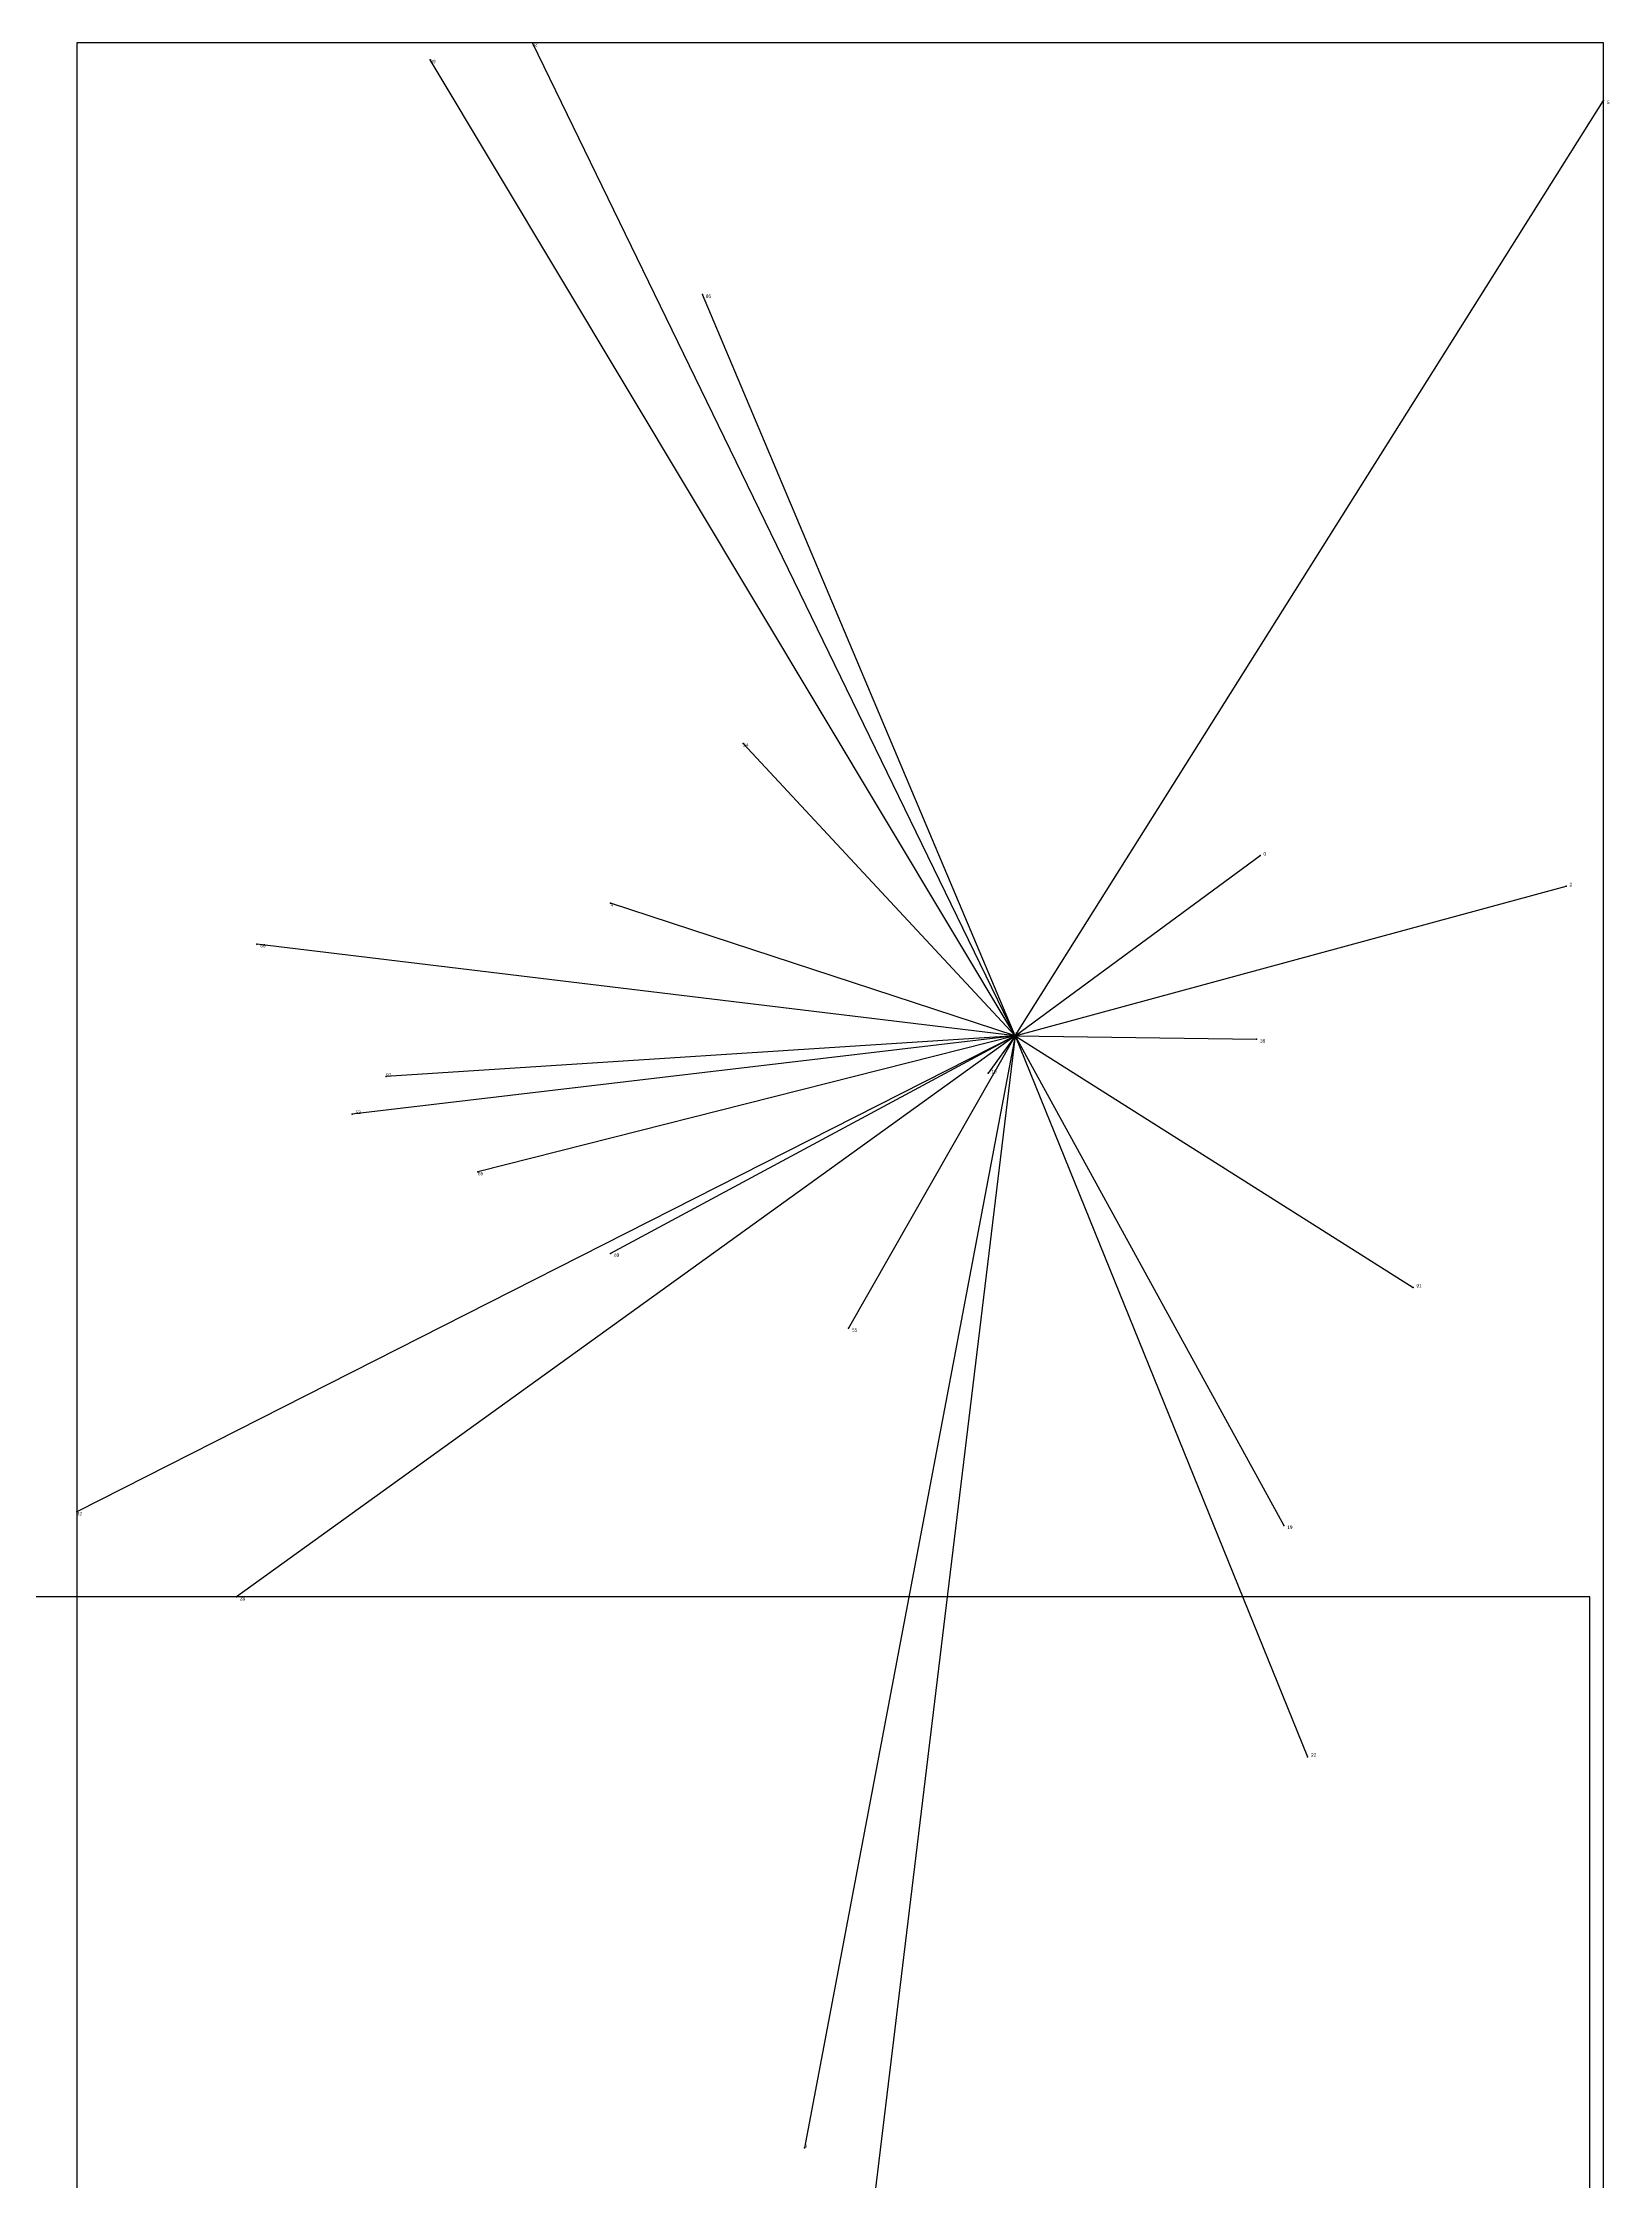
# Model space of a CAD drawing. Extents: x 0.01 to 1.001, y 0.007 to 0.988.
# Drawn here: x 0.54 to 1.001, y 0.359 to 0.988 of the extents above; entities that cross this region are included whole.
import ezdxf

# ---------------------------------------------------------------- set-up
doc = ezdxf.new("R2010")
doc.units = 0
for name, color, linetype in [('Clients', 3, 'CONTINUOUS'), ('Facilities', 3, 'CONTINUOUS'), ('Facilities_lines', 3, 'CONTINUOUS'), ('Min_max_boxes', 1, 'CONTINUOUS'), ('Normals', 1, 'CONTINUOUS'), ('Source_points', 5, 'CONTINUOUS'), ('Text', 3, 'CONTINUOUS')]:
    doc.layers.add(name, color=color, linetype=linetype)

msp = doc.modelspace()

# ---------------------------------------------------------------- linework, layer by layer
at = {"layer": 'Clients', "color": 5}
for p in [(0.684, 0.988), (0.654, 0.983), (0.999, 0.971), (0.734, 0.914), (0.746, 0.782), (0.898, 0.749), (0.988, 0.74), (0.707, 0.735), (0.603, 0.723), (0.897, 0.695), (0.641, 0.684), (0.818, 0.685), (0.631, 0.673), (0.668, 0.656), (0.707, 0.632), (0.943, 0.622), (0.777, 0.61), (0.55, 0.556), (0.905, 0.552), (0.597, 0.531), (0.912, 0.484), (0.764, 0.369)]:
    msp.add_point(p, dxfattribs=at)
at = {"layer": 'Facilities', "color": 3}
msp.add_point((0.826, 0.696), dxfattribs=at)
at = {"layer": 'Facilities_lines', "color": 3}
for q in [(0.684, 0.988), (0.654, 0.983), (0.999, 0.971), (0.734, 0.914), (0.746, 0.782), (0.898, 0.749), (0.988, 0.74), (0.707, 0.735), (0.603, 0.723), (0.55, 0.556), (0.597, 0.531), (0.631, 0.673), (0.641, 0.684), (0.668, 0.656), (0.707, 0.632), (0.764, 0.369), (0.777, 0.61), (0.78, 0.317), (0.818, 0.685), (0.905, 0.552), (0.912, 0.484), (0.897, 0.695), (0.943, 0.622)]:
    msp.add_line((0.826, 0.696), q, dxfattribs=at)
at = {"layer": 'Min_max_boxes', "color": 1}
for p, q in [((0.999, 0.988), (0.55, 0.988)), ((0.55, 0.988), (0.55, 0.317)), ((0.999, 0.988), (0.55, 0.988)), ((0.55, 0.988), (0.55, 0.317)), ((0.55, 0.988), (0.55, 0.988)), ((0.999, 0.317), (0.999, 0.988)), ((0.999, 0.317), (0.999, 0.988)), ((0.999, 0.988), (0.999, 0.988)), ((0.995, 0.531), (0.01, 0.531)), ((0.995, 0.531), (0.01, 0.531)), ((0.995, 0.008), (0.995, 0.531)), ((0.995, 0.008), (0.995, 0.531)), ((0.995, 0.531), (0.995, 0.531))]:
    msp.add_line(p, q, dxfattribs=at)
at = {"layer": 'Normals', "color": 1}
for p, q in [((0.684, 0.988), (0.684, 0.988, 0.1)), ((0.654, 0.983), (0.654, 0.983, 0.1)), ((0.999, 0.971), (0.999, 0.971, 0.1)), ((0.734, 0.914), (0.734, 0.914, 0.1)), ((0.746, 0.782), (0.746, 0.782, 0.1)), ((0.898, 0.749), (0.898, 0.749, 0.1)), ((0.988, 0.74), (0.988, 0.74, 0.1)), ((0.707, 0.735), (0.707, 0.735, 0.1)), ((0.603, 0.723), (0.603, 0.723, 0.1)), ((0.826, 0.696), (0.826, 0.696, 0.1)), ((0.897, 0.695), (0.897, 0.695, 0.1)), ((0.641, 0.684), (0.641, 0.684, 0.1)), ((0.818, 0.685), (0.818, 0.685, 0.1)), ((0.631, 0.673), (0.631, 0.673, 0.1)), ((0.668, 0.656), (0.668, 0.656, 0.1)), ((0.707, 0.632), (0.707, 0.632, 0.1)), ((0.943, 0.622), (0.943, 0.622, 0.1)), ((0.777, 0.61), (0.777, 0.61, 0.1)), ((0.55, 0.556), (0.55, 0.556, 0.1)), ((0.905, 0.552), (0.905, 0.552, 0.1)), ((0.597, 0.531), (0.597, 0.531, 0.1)), ((0.912, 0.484), (0.912, 0.484, 0.1)), ((0.764, 0.369), (0.764, 0.369, 0.1))]:
    msp.add_line(p, q, dxfattribs=at)
at = {"layer": 'Source_points', "color": 5}
for p in [(0.684, 0.988), (0.654, 0.983), (0.999, 0.971), (0.734, 0.914), (0.746, 0.782), (0.898, 0.749), (0.988, 0.74), (0.707, 0.735), (0.603, 0.723), (0.826, 0.696), (0.897, 0.695), (0.641, 0.684), (0.818, 0.685), (0.631, 0.673), (0.668, 0.656), (0.707, 0.632), (0.943, 0.622), (0.777, 0.61), (0.55, 0.556), (0.905, 0.552), (0.597, 0.531), (0.912, 0.484), (0.764, 0.369)]:
    msp.add_point(p, dxfattribs=at)

# ---------------------------------------------------------------- texts
at = {"layer": 'Text', "color": 3}
for s, p in [('92', (0.684, 0.987)), ('99', (0.654, 0.982)), ('5', (1, 0.97)), ('86', (0.735, 0.913)), ('24', (0.746, 0.781)), ('0', (0.899, 0.749)), ('2', (0.989, 0.74)), ('4', (0.707, 0.734)), ('66', (0.604, 0.722)), ('59', (0.826, 0.696)), ('38', (0.898, 0.694)), ('10', (0.819, 0.685)), ('97', (0.641, 0.684)), ('52', (0.632, 0.673)), ('65', (0.668, 0.655)), ('69', (0.708, 0.631)), ('91', (0.944, 0.622)), ('55', (0.778, 0.609)), ('82', (0.55, 0.555)), ('19', (0.906, 0.551)), ('28', (0.598, 0.53)), ('22', (0.913, 0.484)), ('9', (0.764, 0.369))]:
    msp.add_text(s, height=0.001, dxfattribs=at).set_placement(p)

doc.saveas('drawing.dxf')
